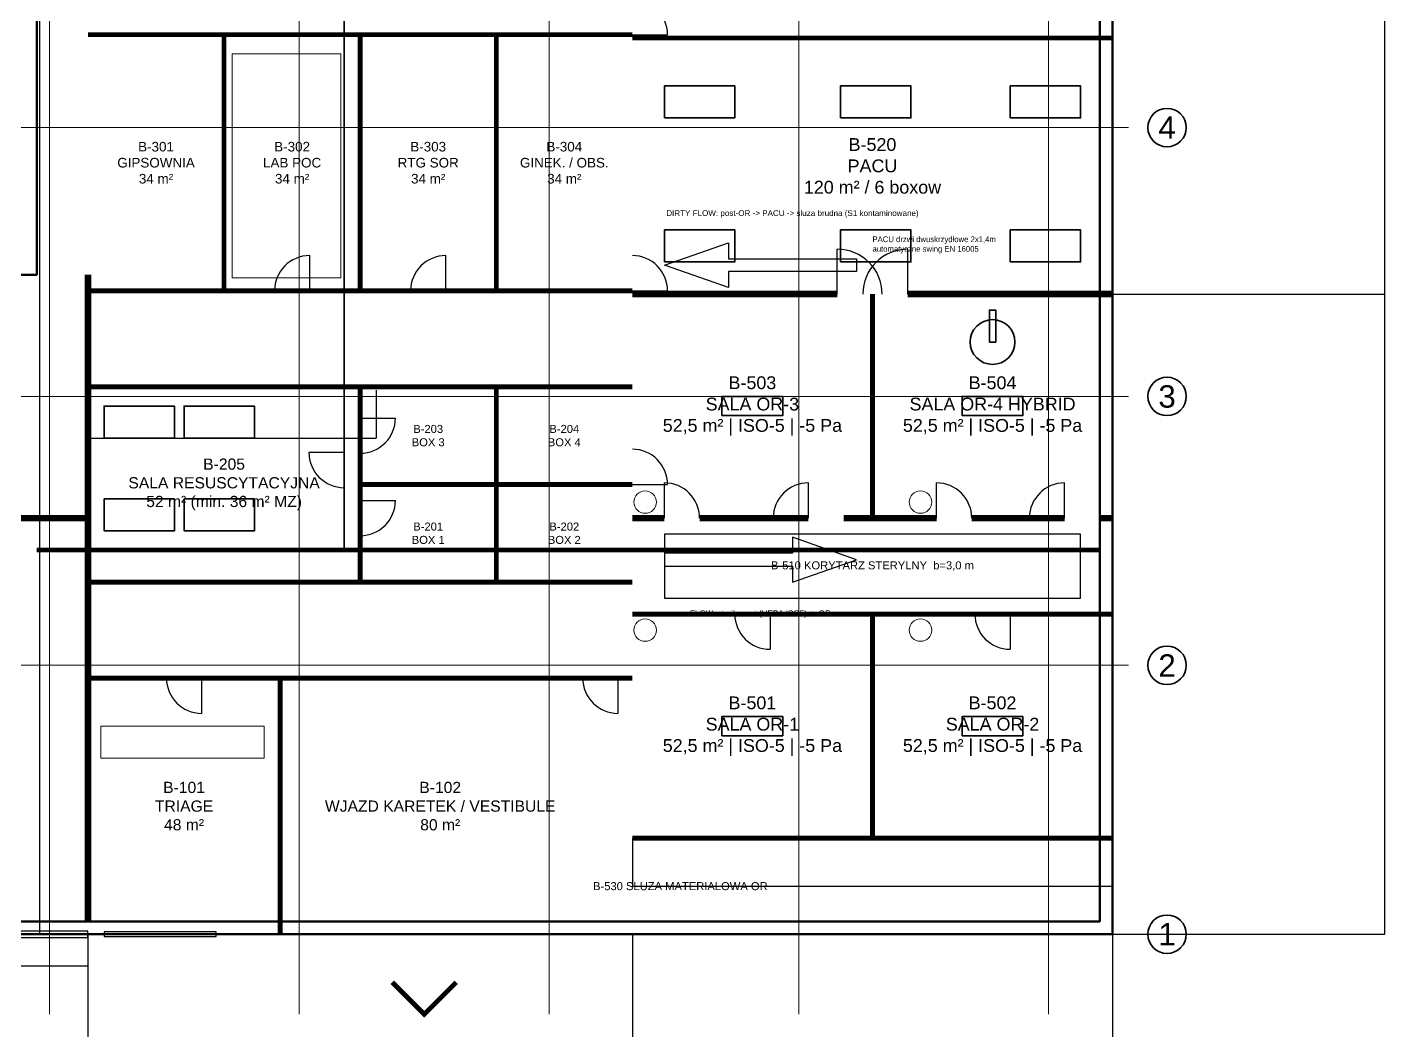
# Model space of a CAD drawing. Header units: millimetres. Extents: x -11504 to 94500, y -43664 to 68504.
# Drawn here: x 46100 to 88501, y -3019 to 28337 of the extents above; entities that cross this region are included whole.
import ezdxf
from ezdxf.enums import TextEntityAlignment as Align

# ---------------------------------------------------------------- set-up
doc = ezdxf.new("R2010")
doc.units = ezdxf.units.MM
doc.layers.add('A-ANNO-DIMS', color=7, linetype='Continuous', lineweight=18, true_color=0xffffff)
for name, color, linetype, lineweight in [('A-ANNO-NOTE', 7, 'Continuous', 25), ('A-ANNO-SYMB-EGRS', 7, 'Continuous', 25), ('A-ANNO-TEXT', 7, 'Continuous', 25), ('A-AREA-HYGN-S1', 11, 'Continuous', 25), ('A-AREA-HYGN-S4', 8, 'Continuous', 25), ('A-AREA-IDEN', 7, 'Continuous', 25), ('A-DOOR', 30, 'Continuous', 25), ('A-EQPM-MED', 190, 'Continuous', 35), ('A-FLOR-CASE', 32, 'Continuous', 18), ('A-FLOR-PLMB', 140, 'Continuous', 18), ('A-GLAZ', 4, 'Continuous', 25), ('A-WALL-EXT', 5, 'Continuous', 50), ('A-WALL-FIRE', 11, 'Continuous', 50), ('A-WALL-INT', 2, 'Continuous', 35), ('S-GRID', 8, 'Continuous', 18), ('S-GRID-IDEN', 7, 'Continuous', 35)]:
    doc.layers.add(name, color=color, linetype=linetype, lineweight=lineweight)
doc.styles.add('HTXT-2.5', font='arial.ttf', dxfattribs={"height": 2.5})
doc.styles.add('HTXT-3.5', font='arial.ttf', dxfattribs={"height": 3.5})
doc.styles.add('HTXT-5', font='arial.ttf', dxfattribs={"height": 5})
doc.styles.add('HTXT-7', font='arial.ttf', dxfattribs={"height": 7})
doc.dimstyles.new('ISO-25', dxfattribs={"dimtxt": 2.5, "dimasz": 2.5, "dimexe": 1.25, "dimexo": 0.625, "dimtad": 1, "dimtxsty": 'Standard', "dimcen": 2.5, "dimadec": 0, "dimazin": 0, "dimtfac": 1, "dimtmove": 0, "dimatfit": 3, "dimfxl": 1, "dimarcsym": 0})

# ---------------------------------------------------------------- blocks, each defined once
blk = doc.blocks.new('*D4')
at = {"layer": 'A-ANNO-DIMS', "color": 0, "lineweight": -2, "transparency": 16777216}
for p, q in [((45000, -1), (45000, -9501)), ((48000, -1), (48000, -9501)), ((45002, -9500), (47998, -9500))]:
    blk.add_line(p, q, dxfattribs=at)
at = {"layer": 'A-ANNO-DIMS', "color": 0, "transparency": 16777216}
for points in [[(45002, -9500), (45002, -9500), (45000, -9500)], [(47998, -9500), (47998, -9500), (48000, -9500)]]:
    blk.add_solid(points, dxfattribs=at)
at = {"layer": 'Defpoints', "color": 0, "transparency": 16777216}
for p in [(45000, 0), (48000, 0), (48000, -9500)]:
    blk.add_point(p, dxfattribs=at)
at = {"layer": 'A-ANNO-DIMS', "color": 0, "transparency": 16777216, "insert": (46500, -9498), "char_height": 2.5, "attachment_point": 5}
blk.add_mtext('3000', dxfattribs=at)
blk = doc.blocks.new('*D5')
at = {"layer": 'A-ANNO-DIMS', "color": 0, "lineweight": -2, "transparency": 16777216}
for p, q in [((48000, -1), (48000, -9501)), ((65000, -1), (65000, -9501)), ((48002, -9500), (64998, -9500))]:
    blk.add_line(p, q, dxfattribs=at)
at = {"layer": 'A-ANNO-DIMS', "color": 0, "transparency": 16777216}
for points in [[(48002, -9500), (48002, -9500), (48000, -9500)], [(64998, -9500), (64998, -9500), (65000, -9500)]]:
    blk.add_solid(points, dxfattribs=at)
at = {"layer": 'Defpoints', "color": 0, "transparency": 16777216}
for p in [(48000, 0), (65000, 0), (65000, -9500)]:
    blk.add_point(p, dxfattribs=at)
at = {"layer": 'A-ANNO-DIMS', "color": 0, "transparency": 16777216, "insert": (56500, -9498), "char_height": 2.5, "attachment_point": 5}
blk.add_mtext('17000', dxfattribs=at)
blk = doc.blocks.new('*D6')
at = {"layer": 'A-ANNO-DIMS', "color": 0, "lineweight": -2, "transparency": 16777216}
for p, q in [((65000, -1), (65000, -9501)), ((80000, -1), (80000, -9501)), ((65002, -9500), (79998, -9500))]:
    blk.add_line(p, q, dxfattribs=at)
at = {"layer": 'A-ANNO-DIMS', "color": 0, "transparency": 16777216}
for points in [[(65002, -9500), (65002, -9500), (65000, -9500)], [(79998, -9500), (79998, -9500), (80000, -9500)]]:
    blk.add_solid(points, dxfattribs=at)
at = {"layer": 'Defpoints', "color": 0, "transparency": 16777216}
for p in [(65000, 0), (80000, 0), (80000, -9500)]:
    blk.add_point(p, dxfattribs=at)
at = {"layer": 'A-ANNO-DIMS', "color": 0, "transparency": 16777216, "insert": (72500, -9498), "char_height": 2.5, "attachment_point": 5}
blk.add_mtext('15000', dxfattribs=at)
blk = doc.blocks.new('*D7')
at = {"layer": 'A-ANNO-DIMS', "color": 0, "lineweight": -2, "transparency": 16777216}
for p, q in [((0, -1), (0, -11501)), ((80000, -1), (80000, -11501)), ((2, -11500), (79998, -11500))]:
    blk.add_line(p, q, dxfattribs=at)
at = {"layer": 'A-ANNO-DIMS', "color": 0, "transparency": 16777216}
for points in [[(2, -11500), (2, -11500), (0, -11500)], [(79998, -11500), (79998, -11500), (80000, -11500)]]:
    blk.add_solid(points, dxfattribs=at)
at = {"layer": 'Defpoints', "color": 0, "transparency": 16777216}
for p in [(0, 0), (80000, 0), (80000, -11500)]:
    blk.add_point(p, dxfattribs=at)
at = {"layer": 'A-ANNO-DIMS', "color": 0, "transparency": 16777216, "insert": (40000, -11498), "char_height": 2.5, "attachment_point": 5}
blk.add_mtext('80000', dxfattribs=at)
blk = doc.blocks.new('*D17')
at = {"layer": 'A-ANNO-DIMS', "color": 0, "lineweight": -2, "transparency": 16777216}
for p, q in [((80001, 20000), (88501, 20000)), ((88500, 3), (88500, 19998)), ((80001, 0), (88501, 0))]:
    blk.add_line(p, q, dxfattribs=at)
at = {"layer": 'A-ANNO-DIMS', "color": 0, "transparency": 16777216}
for points in [[(88500, 19998), (88500, 19998), (88500, 20000)], [(88500, 3), (88500, 3), (88500, 0)]]:
    blk.add_solid(points, dxfattribs=at)
at = {"layer": 'Defpoints', "color": 0, "transparency": 16777216}
for p in [(80000, 20000), (88500, 20000), (80000, 0)]:
    blk.add_point(p, dxfattribs=at)
at = {"layer": 'A-ANNO-DIMS', "color": 0, "transparency": 16777216, "insert": (88498, 10000), "char_height": 2.5, "attachment_point": 5, "rotation": 90}
blk.add_mtext('20000', dxfattribs=at)
blk = doc.blocks.new('*D18')
at = {"layer": 'A-ANNO-DIMS', "color": 0, "lineweight": -2, "transparency": 16777216}
for p, q in [((80001, 40000), (88501, 40000)), ((88500, 20003), (88500, 39998)), ((80001, 20000), (88501, 20000))]:
    blk.add_line(p, q, dxfattribs=at)
at = {"layer": 'A-ANNO-DIMS', "color": 0, "transparency": 16777216}
for points in [[(88500, 39998), (88500, 39998), (88500, 40000)], [(88500, 20003), (88500, 20003), (88500, 20000)]]:
    blk.add_solid(points, dxfattribs=at)
at = {"layer": 'Defpoints', "color": 0, "transparency": 16777216}
for p in [(80000, 40000), (88500, 40000), (80000, 20000)]:
    blk.add_point(p, dxfattribs=at)
at = {"layer": 'A-ANNO-DIMS', "color": 0, "transparency": 16777216, "insert": (88498, 30000), "char_height": 2.5, "attachment_point": 5, "rotation": 90}
blk.add_mtext('20000', dxfattribs=at)
blk = doc.blocks.new('*D20')
at = {"layer": 'A-ANNO-DIMS', "color": 0, "lineweight": -2, "transparency": 16777216}
for p, q in [((47999, 60000), (46499, 60000)), ((46500, 2), (46500, 59998)), ((47999, 0), (46499, 0))]:
    blk.add_line(p, q, dxfattribs=at)
at = {"layer": 'A-ANNO-DIMS', "color": 0, "transparency": 16777216}
for points in [[(46500, 59998), (46500, 59998), (46500, 60000)], [(46500, 2), (46500, 2), (46500, 0)]]:
    blk.add_solid(points, dxfattribs=at)
at = {"layer": 'Defpoints', "color": 0, "transparency": 16777216}
for p in [(46500, 60000), (48000, 60000), (48000, 0)]:
    blk.add_point(p, dxfattribs=at)
at = {"layer": 'A-ANNO-DIMS', "color": 0, "transparency": 16777216, "insert": (46498, 30000), "char_height": 2.5, "attachment_point": 5, "rotation": 90}
blk.add_mtext('FIRE WALL REI 60 = 60000', dxfattribs=at)
blk = doc.blocks.new('*D25')
at = {"layer": 'A-ANNO-DIMS', "color": 0, "lineweight": -2, "transparency": 16777216}
for p, q in [((65000, 2999), (65000, 1499)), ((80000, 2999), (80000, 1499)), ((65002, 1500), (79998, 1500))]:
    blk.add_line(p, q, dxfattribs=at)
at = {"layer": 'A-ANNO-DIMS', "color": 0, "transparency": 16777216}
for points in [[(65002, 1500), (65002, 1500), (65000, 1500)], [(79998, 1500), (79998, 1500), (80000, 1500)]]:
    blk.add_solid(points, dxfattribs=at)
at = {"layer": 'Defpoints', "color": 0, "transparency": 16777216}
for p in [(65000, 3000), (80000, 3000), (80000, 1500)]:
    blk.add_point(p, dxfattribs=at)
at = {"layer": 'A-ANNO-DIMS', "color": 0, "transparency": 16777216, "insert": (72500, 1502), "char_height": 2.5, "attachment_point": 5}
blk.add_mtext('SOR corridor', dxfattribs=at)
blk = doc.blocks.new('*D26')
at = {"layer": 'A-ANNO-DIMS', "color": 0, "lineweight": -2, "transparency": 16777216}
for p, q in [((48000, 16999), (48000, 15499)), ((57000, 16999), (57000, 15499)), ((48002, 15500), (56998, 15500))]:
    blk.add_line(p, q, dxfattribs=at)
at = {"layer": 'A-ANNO-DIMS', "color": 0, "transparency": 16777216}
for points in [[(48002, 15500), (48002, 15500), (48000, 15500)], [(56998, 15500), (56998, 15500), (57000, 15500)]]:
    blk.add_solid(points, dxfattribs=at)
at = {"layer": 'Defpoints', "color": 0, "transparency": 16777216}
for p in [(48000, 17000), (57000, 17000), (57000, 15500)]:
    blk.add_point(p, dxfattribs=at)
at = {"layer": 'A-ANNO-DIMS', "color": 0, "transparency": 16777216, "insert": (52500, 15502), "char_height": 2.5, "attachment_point": 5}
blk.add_mtext('TC CT L=9000 (Pb 2mm)', dxfattribs=at)
blk = doc.blocks.new('*D28')
at = {"layer": 'A-ANNO-DIMS', "color": 0, "lineweight": -2, "transparency": 16777216}
for p, q in [((47999, 61000), (44499, 61000)), ((44500, -998), (44500, 60998)), ((47999, -1000), (44499, -1000))]:
    blk.add_line(p, q, dxfattribs=at)
at = {"layer": 'A-ANNO-DIMS', "color": 0, "transparency": 16777216}
for points in [[(44500, 60998), (44500, 60998), (44500, 61000)], [(44500, -998), (44500, -998), (44500, -1000)]]:
    blk.add_solid(points, dxfattribs=at)
at = {"layer": 'Defpoints', "color": 0, "transparency": 16777216}
for p in [(44500, 61000), (48000, 61000), (48000, -1000)]:
    blk.add_point(p, dxfattribs=at)
at = {"layer": 'A-ANNO-DIMS', "color": 0, "transparency": 16777216, "insert": (44498, 30000), "char_height": 2.5, "attachment_point": 5, "rotation": 90}
blk.add_mtext('62000', dxfattribs=at)

msp = doc.modelspace()

# ---------------------------------------------------------------- linework, layer by layer
at = {"layer": 'A-ANNO-SYMB-EGRS'}
msp.add_lwpolyline([(57500, -1500, 150, 150, 0), (58500, -2500, 150, 150, 0), (59500, -1500, 150, 150, 0)], format="xyseb", dxfattribs=at)
at = {"layer": 'A-AREA-HYGN-S1'}
msp.add_lwpolyline([(72000, 20700), (68000, 20700), (68000, 20200), (66000, 20900), (68000, 21600), (68000, 21100), (72000, 21100)], close=True, dxfattribs=at)
at = {"layer": 'A-AREA-HYGN-S4'}
msp.add_lwpolyline([(66000, 11500), (70000, 11500), (70000, 11000), (72000, 11700), (70000, 12400), (70000, 11900), (66000, 11900)], close=True, dxfattribs=at)
at = {"layer": 'A-DOOR'}
for p, q in [((65000, 28100), (66100, 28100)), ((71400, 20000), (71400, 21400)), ((73600, 20000), (73600, 21400)), ((54925, 20100), (54925, 21200)), ((59175, 20100), (59175, 21200)), ((65000, 20100), (66100, 20100)), ((56500, 16125), (57600, 16125)), ((56000, 15050), (54900, 15050)), ((65000, 14050), (66100, 14050)), ((66000, 13000), (66000, 14100)), ((70500, 13000), (70500, 14100)), ((74500, 13000), (74500, 14100)), ((78500, 13000), (78500, 14100)), ((56500, 13550), (57600, 13550)), ((69300, 10000), (69300, 8900)), ((76800, 10000), (76800, 8900)), ((51550, 8000), (51550, 6900)), ((64550, 8000), (64550, 6900))]:
    msp.add_line(p, q, dxfattribs=at)
for centre, radius, start, end in [((65000, 28100), 1100, 0, 90), ((71400, 20000), 1400, 0, 90), ((73600, 20000), 1400, 90, 180), ((54925, 20100), 1100, 90, 180), ((59175, 20100), 1100, 90, 180), ((65000, 20100), 1100, 0, 90), ((56500, 16125), 1100, 270, 0), ((56000, 15050), 1100, 180, 270), ((65000, 14050), 1100, 0, 90), ((66000, 13000), 1100, 0, 90), ((70500, 13000), 1100, 90, 180), ((74500, 13000), 1100, 0, 90), ((78500, 13000), 1100, 90, 180), ((56500, 13550), 1100, 270, 0), ((69300, 10000), 1100, 180, 270), ((76800, 10000), 1100, 180, 270), ((51550, 8000), 1100, 180, 270), ((64550, 8000), 1100, 180, 270)]:
    msp.add_arc(centre, radius, start, end, dxfattribs=at)
at = {"layer": 'A-EQPM-MED'}
for points in [[(66000, 25500), (68200, 25500), (68200, 26500), (66000, 26500)], [(71500, 25500), (73700, 25500), (73700, 26500), (71500, 26500)], [(76800, 25500), (79000, 25500), (79000, 26500), (76800, 26500)], [(66000, 21000), (68200, 21000), (68200, 22000), (66000, 22000)], [(71500, 21000), (73700, 21000), (73700, 22000), (71500, 22000)], [(76800, 21000), (79000, 21000), (79000, 22000), (76800, 22000)], [(76150, 18500), (76350, 18500), (76350, 19500), (76150, 19500)], [(67800, 16200), (69700, 16200), (69700, 16800), (67800, 16800)], [(75300, 16200), (77200, 16200), (77200, 16800), (75300, 16800)], [(48500, 15500), (50700, 15500), (50700, 16500), (48500, 16500)], [(51000, 15500), (53200, 15500), (53200, 16500), (51000, 16500)], [(48500, 12600), (50700, 12600), (50700, 13600), (48500, 13600)], [(51000, 12600), (53200, 12600), (53200, 13600), (51000, 13600)], [(67800, 6200), (69700, 6200), (69700, 6800), (67800, 6800)], [(75300, 6200), (77200, 6200), (77200, 6800), (75300, 6800)]]:
    msp.add_lwpolyline(points, close=True, dxfattribs=at)
msp.add_circle((76250, 18500), 700, dxfattribs=at)
at = {"layer": 'A-FLOR-CASE'}
for points in [[(52500, 20500), (55900, 20500), (55900, 27500), (52500, 27500)], [(48400, 5500), (53500, 5500), (53500, 6500), (48400, 6500)]]:
    msp.add_lwpolyline(points, close=True, dxfattribs=at)
at = {"layer": 'A-FLOR-PLMB'}
for centre in [(65400, 13500), (74000, 13500), (65400, 9500), (74000, 9500)]:
    msp.add_circle(centre, 350, dxfattribs=at)
at = {"layer": 'A-GLAZ'}
for points in [[(66000, 10500), (79000, 10500), (79000, 12500), (66000, 12500)], [(45000, -100), (48000, -100), (48000, 100), (45000, 100)], [(48500, -75), (52000, -75), (52000, 75), (48500, 75)]]:
    msp.add_lwpolyline(points, close=True, dxfattribs=at)
at = {"layer": 'A-WALL-EXT'}
for points in [[(0, 0), (35000, 0), (35000, 3000), (45000, 3000), (45000, 0), (80000, 0), (80000, 60000), (0, 60000)], [(400, 400), (34600, 400), (34600, 3400), (45400, 3400), (45400, 400), (79600, 400), (79600, 59600), (400, 59600)], [(33600, 20600), (46400, 20600), (46400, 39400), (33600, 39400)]]:
    msp.add_lwpolyline(points, close=True, dxfattribs=at)
at = {"layer": 'A-WALL-FIRE'}
msp.add_lwpolyline([(48000, 400, 200, 200, 0), (48000, 20600, 200, 200, 0)], format="xyseb", dxfattribs=at)
at = {"layer": 'A-WALL-INT'}
msp.add_lwpolyline([(56000, 12000), (56000, 39000)], dxfattribs=at)
for points in [[(48000, 28100, 150, 150, 0), (65000, 28100, 150, 150, 0)], [(52250, 20100, 150, 150, 0), (52250, 28100, 150, 150, 0)], [(56500, 20100, 150, 150, 0), (56500, 28100, 150, 150, 0)], [(60750, 20100, 150, 150, 0), (60750, 28100, 150, 150, 0)], [(65000, 28000, 150, 150, 0), (80000, 28000, 150, 150, 0)], [(48000, 20100, 150, 150, 0), (65000, 20100, 150, 150, 0)], [(65000, 20000, 200, 200, 0), (71400, 20000, 200, 200, 0)], [(72500, 13000, 150, 150, 0), (72500, 20000, 150, 150, 0)], [(73600, 20000, 200, 200, 0), (80000, 20000, 200, 200, 0)], [(48000, 17100, 150, 150, 0), (65000, 17100, 150, 150, 0)], [(56500, 11000, 150, 150, 0), (56500, 17100, 150, 150, 0)], [(60750, 11000, 150, 150, 0), (60750, 17100, 150, 150, 0)], [(56500, 14050, 150, 150, 0), (65000, 14050, 150, 150, 0)], [(43100, 13000, 200, 200, 0), (48000, 13000, 200, 200, 0)], [(65000, 13000, 200, 200, 0), (66000, 13000, 200, 200, 0)], [(67100, 13000, 200, 200, 0), (70500, 13000, 200, 200, 0)], [(71600, 13000, 200, 200, 0), (74500, 13000, 200, 200, 0)], [(75600, 13000, 200, 200, 0), (78500, 13000, 200, 200, 0)], [(79600, 13000, 200, 200, 0), (80000, 13000, 200, 200, 0)], [(46400, 12000, 150, 150, 0), (79600, 12000, 150, 150, 0)], [(48000, 11000, 150, 150, 0), (65000, 11000, 150, 150, 0)], [(65000, 10000, 150, 150, 0), (80000, 10000, 150, 150, 0)], [(72500, 3000, 150, 150, 0), (72500, 10000, 150, 150, 0)], [(48000, 8000, 150, 150, 0), (65000, 8000, 150, 150, 0)], [(54000, 0, 150, 150, 0), (54000, 8000, 150, 150, 0)], [(65000, 3000, 150, 150, 0), (80000, 3000, 150, 150, 0)]]:
    msp.add_lwpolyline(points, format="xyseb", dxfattribs=at)
at = {"layer": 'S-GRID'}
for p, q in [((46800, -2500), (46800, 61300)), ((54600, -2500), (54600, 61300)), ((62400, -2500), (62400, 61300)), ((70200, -2500), (70200, 61300)), ((78000, -2500), (78000, 61300)), ((-2500, 25200), (80500, 25200)), ((-2500, 16800), (80500, 16800)), ((-2500, 8400), (80500, 8400)), ((-2500, 0), (80500, 0))]:
    msp.add_line(p, q, dxfattribs=at)
at = {"layer": 'S-GRID-IDEN'}
for centre in [(81700, 25200), (81700, 16800), (81700, 8400), (81700, 0)]:
    msp.add_circle(centre, 600, dxfattribs=at)

# ---------------------------------------------------------------- texts
at = {"layer": 'A-ANNO-NOTE', "char_height": 180, "attachment_point": 5, "style": 'HTXT-2.5'}
for s, insert in [('DIRTY FLOW: post-OR -> PACU -> sluza brudna (S1 kontaminowane)', (70000, 22500)), ('FLOW: sterile east (HEPA ISO5) -> OR', (69000, 10000))]:
    msp.add_mtext(s, dxfattribs=dict(at, insert=insert))
at = {"layer": 'A-ANNO-NOTE', "insert": (72500, 21800), "char_height": 180, "attachment_point": 1}
msp.add_mtext('PACU drzwi dwuskrzydłowe 2x1,4m\\Pautomatyczne swing EN 16005', dxfattribs=at)
at = {"layer": 'A-ANNO-TEXT', "attachment_point": 5}
for s, insert, char_height, style in [('STREFA D\\POR STERILE', (62000, 21000), 2.5, 'HTXT-7'), ('B-510 KORYTARZ STERYLNY  b=3,0 m', (72500, 11500), 250, 'HTXT-2.5'), ('B-530 SLUZA MATERIALOWA OR', (66500, 1500), 250, 'HTXT-2.5')]:
    msp.add_mtext(s, dxfattribs=dict(at, insert=insert, char_height=char_height, style=style))
at = {"layer": 'A-AREA-IDEN', "attachment_point": 5}
for s, insert, char_height, style in [('B-301\\PGIPSOWNIA\\P34 m²', (50125, 24100), 300, 'HTXT-3.5'), ('B-302\\PLAB POC\\P34 m²', (54375, 24100), 300, 'HTXT-3.5'), ('B-303\\PRTG SOR\\P34 m²', (58625, 24100), 300, 'HTXT-3.5'), ('B-304\\PGINEK. / OBS.\\P34 m²', (62875, 24100), 300, 'HTXT-3.5'), ('B-520\\PPACU\\P120 m² / 6 boxow', (72500, 24000), 400, 'HTXT-5'), ('B-503\\PSALA OR-3\\P52,5 m² | ISO-5 | -5 Pa', (68750, 16500), 400, 'HTXT-5'), ('B-504\\PSALA OR-4 HYBRID\\P52,5 m² | ISO-5 | -5 Pa', (76250, 16500), 400, 'HTXT-5'), ('B-203\\PBOX 3', (58625, 15575), 250, 'HTXT-2.5'), ('B-204\\PBOX 4', (62875, 15575), 250, 'HTXT-2.5'), ('B-205\\PSALA RESUSCYTACYJNA\\P52 m² (min. 36 m² MZ)', (52250, 14050), 350, 'HTXT-3.5'), ('B-201\\PBOX 1', (58625, 12525), 250, 'HTXT-2.5'), ('B-202\\PBOX 2', (62875, 12525), 250, 'HTXT-2.5'), ('B-501\\PSALA OR-1\\P52,5 m² | ISO-5 | -5 Pa', (68750, 6500), 400, 'HTXT-5'), ('B-502\\PSALA OR-2\\P52,5 m² | ISO-5 | -5 Pa', (76250, 6500), 400, 'HTXT-5'), ('B-101\\PTRIAGE\\P48 m²', (51000, 4000), 350, 'HTXT-3.5'), ('B-102\\PWJAZD KARETEK / VESTIBULE\\P80 m²', (59000, 4000), 350, 'HTXT-3.5')]:
    msp.add_mtext(s, dxfattribs=dict(at, insert=insert, char_height=char_height, style=style))
at = {"layer": 'S-GRID-IDEN', "style": 'HTXT-7'}
for s, p in [('4', (81700, 25200)), ('3', (81700, 16800)), ('2', (81700, 8400)), ('1', (81700, 0))]:
    msp.add_text(s, height=700, dxfattribs=at).set_placement(p, align=Align.MIDDLE)

# ---------------------------------------------------------------- dimensions: what is measured, and where the dimension line sits
at = {"layer": 'A-ANNO-DIMS'}
for p1, p2, distance, picture, middle in [((48000, -1000), (48000, 61000), 3500, '*D28', (44498.125, 30000)), ((0, 0), (80000, 0), -11500, '*D7', (40000, -11498.125))]:
    dim = msp.add_aligned_dim(p1=p1, p2=p2, distance=distance, dimstyle='ISO-25', dxfattribs=at)
    dim.commit()
    dim.dimension.update_dxf_attribs({"geometry": picture, "text_midpoint": middle})
dim = msp.add_linear_dim(base=(46500, 60000), p1=(48000, 0), p2=(48000, 60000), angle=90, text='FIRE WALL REI 60 = 60000', dimstyle='ISO-25', dxfattribs=at)
dim.commit()
dim.dimension.update_dxf_attribs({"geometry": '*D20', "text_midpoint": (46498.125, 30000)})
for base, p1, p2, picture, middle in [((88500, 40000), (80000, 20000), (80000, 40000), '*D18', (88498.125, 30000)), ((88500, 20000), (80000, 0), (80000, 20000), '*D17', (88498.125, 10000))]:
    dim = msp.add_linear_dim(base=base, p1=p1, p2=p2, angle=90, dimstyle='ISO-25', dxfattribs=at)
    dim.commit()
    dim.dimension.update_dxf_attribs({"geometry": picture, "text_midpoint": middle})
for base, p1, p2, text, picture, middle in [((57000, 15500), (48000, 17000), (57000, 17000), 'TC CT L=9000 (Pb 2mm)', '*D26', (52500, 15501.875)), ((80000, 1500), (65000, 3000), (80000, 3000), 'SOR corridor', '*D25', (72500, 1501.875))]:
    dim = msp.add_linear_dim(base=base, p1=p1, p2=p2, text=text, dimstyle='ISO-25', dxfattribs=at)
    dim.commit()
    dim.dimension.update_dxf_attribs({"geometry": picture, "text_midpoint": middle})
for base, p1, p2, picture, middle in [((48000, -9500), (45000, 0), (48000, 0), '*D4', (46500, -9498.125)), ((65000, -9500), (48000, 0), (65000, 0), '*D5', (56500, -9498.125)), ((80000, -9500), (65000, 0), (80000, 0), '*D6', (72500, -9498.125))]:
    dim = msp.add_linear_dim(base=base, p1=p1, p2=p2, dimstyle='ISO-25', dxfattribs=at)
    dim.commit()
    dim.dimension.update_dxf_attribs({"geometry": picture, "text_midpoint": middle})

doc.saveas('drawing.dxf')
